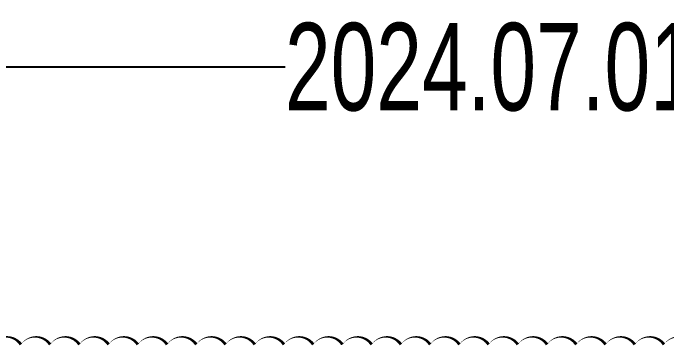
# Model space of a CAD drawing. Extents: x 1849385 to 2804940, y -773301 to -409130.
# Drawn here: x 2316982 to 2428822, y -466145 to -409130 of the extents above; entities that cross this region are included whole.
import ezdxf
from ezdxf.enums import TextEntityAlignment as Align

# ---------------------------------------------------------------- set-up
doc = ezdxf.new("R2010")
doc.units = 0
doc.layers.add('#标注', color=1, linetype='Continuous')
doc.styles.add('#文字', font='jrs.shx', dxfattribs={"width": 0.7, "bigfont": 'hztxt.shx'})

msp = doc.modelspace()

# ---------------------------------------------------------------- linework, layer by layer
at = {"layer": '#标注', "color": 6}
msp.add_lwpolyline([(2313325.8, -465894.5, 0, 500, -0.52056705), (2318325.8, -465894.5, 0, 500, -0.52056705), (2323325.8, -465894.5, 0, 500, -0.52056705), (2328325.8, -465894.5, 0, 500, -0.52056705), (2333325.8, -465894.5, 0, 500, -0.52056705), (2338325.8, -465894.5, 0, 500, -0.52056705), (2343325.8, -465894.5, 0, 500, -0.52056705), (2348325.8, -465894.5, 0, 500, -0.52056705), (2353325.8, -465894.5, 0, 500, -0.52056705), (2358325.8, -465894.5, 0, 500, -0.52056705), (2363325.8, -465894.5, 0, 500, -0.52056705), (2368325.8, -465894.5, 0, 500, -0.52056705), (2373325.8, -465894.5, 0, 500, -0.52056705), (2378325.8, -465894.5, 0, 500, -0.52056705), (2383325.8, -465894.5, 0, 500, -0.52056705), (2388325.8, -465894.5, 0, 500, -0.52056705), (2393325.8, -465894.5, 0, 500, -0.52056705), (2398325.8, -465894.5, 0, 500, -0.52056705), (2403325.8, -465894.5, 0, 500, -0.52056705), (2408325.8, -465894.5, 0, 500, -0.52056705), (2413325.8, -465894.5, 0, 500, -0.52056705), (2418325.8, -465894.5, 0, 500, -0.52056705), (2423325.8, -465894.5, 0, 500, -0.52056705), (2428325.8, -465894.5, 0, 500, -0.52056705), (2433325.8, -465894.5, 0, 500, -0.52056705)], format="xyseb", dxfattribs=at)
at = {"layer": 'Defpoints', "color": 6, "ltscale": 300}
msp.add_lwpolyline([(2307347.4, -464999.5), (2307347.4, -418316.3), (2363496.4, -418316.3)], dxfattribs=at)

# ---------------------------------------------------------------- texts
at = {"layer": 'Defpoints', "color": 6, "ltscale": 300, "style": '#文字', "width": 0.7}
msp.add_text('2024.07.01 建筑提资调整窗位置及开启方式', height=15000, dxfattribs=at).set_placement((2363496.4, -418316.3), align=Align.MIDDLE_LEFT)

doc.saveas('drawing.dxf')
